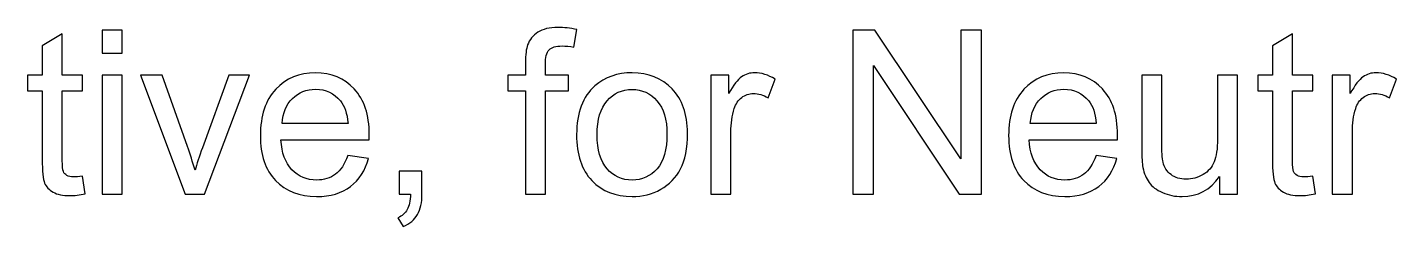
# Model space of a CAD drawing. Header units: millimetres. Extents: x 198 to 2323, y -968 to 148.
# Drawn here: x 1553.8 to 1706.2, y -59.8 to -37.7 of the extents above; entities that cross this region are included whole.
import ezdxf

# ---------------------------------------------------------------- set-up
doc = ezdxf.new("R2010")
doc.units = ezdxf.units.MM
doc.header["$MEASUREMENT"] = 0
doc.layers.add('Layer 1', color=7, linetype='Continuous')

msp = doc.modelspace()

# ---------------------------------------------------------------- linework, layer by layer
at = {"layer": 'Layer 1', "color": 250}
for points, knots in [([(1562.1073, -40.5567), (1562.1073, -40.5567), (1562.1073, -38.0167), (1562.1073, -38.0167), (1562.1073, -38.0167), (1564.3425, -38.0167), (1564.3425, -38.0167), (1564.3425, -38.0167), (1564.3425, -40.5567), (1564.3425, -40.5567), (1564.3425, -40.5567), (1562.1073, -40.5567), (1562.1073, -40.5567)], [0, 0, 0, 0, 0.25, 0.25, 0.25, 0.5, 0.5, 0.5, 0.75, 0.75, 0.75, 1, 1, 1, 1]), ([(1609.2243, -56.2031), (1609.2243, -56.2031), (1609.2243, -44.7477), (1609.2243, -44.7477), (1609.2243, -44.7477), (1607.2431, -44.7477), (1607.2431, -44.7477), (1607.2431, -44.7477), (1607.2431, -43.0205), (1607.2431, -43.0205), (1607.2431, -43.0205), (1609.2243, -43.0205), (1609.2243, -43.0205), (1609.2243, -43.0205), (1609.2243, -41.6235), (1609.2243, -41.6235), (1609.2243, -40.7387), (1609.3005, -40.0826), (1609.4571, -39.655), (1609.673, -39.0793), (1610.0456, -38.6094), (1610.5874, -38.2495), (1611.1251, -37.8897), (1611.8828, -37.7119), (1612.8565, -37.7119), (1613.4873, -37.7119), (1614.1815, -37.7881), (1614.9435, -37.9363), (1614.9435, -37.9363), (1614.6091, -39.8921), (1614.6091, -39.8921), (1614.1434, -39.8116), (1613.7074, -39.7693), (1613.2925, -39.7693), (1612.6152, -39.7693), (1612.1368, -39.9132), (1611.8532, -40.2011), (1611.5738, -40.489), (1611.4341, -41.0266), (1611.4341, -41.814), (1611.4341, -41.814), (1611.4341, -43.0205), (1611.4341, -43.0205), (1611.4341, -43.0205), (1613.9995, -43.0205), (1613.9995, -43.0205), (1613.9995, -43.0205), (1613.9995, -44.7477), (1613.9995, -44.7477), (1613.9995, -44.7477), (1611.4595, -44.7477), (1611.4595, -44.7477), (1611.4595, -44.7477), (1611.4595, -56.2031), (1611.4595, -56.2031), (1611.4595, -56.2031), (1609.2243, -56.2031), (1609.2243, -56.2031)], [0, 0, 0, 0, 0.05263158, 0.05263158, 0.05263158, 0.10526316, 0.10526316, 0.10526316, 0.15789474, 0.15789474, 0.15789474, 0.21052632, 0.21052632, 0.21052632, 0.26315789, 0.26315789, 0.26315789, 0.31578947, 0.31578947, 0.31578947, 0.36842105, 0.36842105, 0.36842105, 0.42105263, 0.42105263, 0.42105263, 0.47368421, 0.47368421, 0.47368421, 0.52631579, 0.52631579, 0.52631579, 0.57894737, 0.57894737, 0.57894737, 0.63157895, 0.63157895, 0.63157895, 0.68421053, 0.68421053, 0.68421053, 0.73684211, 0.73684211, 0.73684211, 0.78947368, 0.78947368, 0.78947368, 0.84210526, 0.84210526, 0.84210526, 0.89473684, 0.89473684, 0.89473684, 0.94736842, 0.94736842, 0.94736842, 1, 1, 1, 1]), ([(1645.6437, -56.2031), (1645.6437, -56.2031), (1645.6437, -38.0167), (1645.6437, -38.0167), (1645.6437, -38.0167), (1648.116, -38.0167), (1648.116, -38.0167), (1648.116, -38.0167), (1657.6579, -52.2915), (1657.6579, -52.2915), (1657.6579, -52.2915), (1657.6579, -38.0167), (1657.6579, -38.0167), (1657.6579, -38.0167), (1659.9693, -38.0167), (1659.9693, -38.0167), (1659.9693, -38.0167), (1659.9693, -56.2031), (1659.9693, -56.2031), (1659.9693, -56.2031), (1657.497, -56.2031), (1657.497, -56.2031), (1657.497, -56.2031), (1647.9551, -41.9283), (1647.9551, -41.9283), (1647.9551, -41.9283), (1647.9551, -56.2031), (1647.9551, -56.2031), (1647.9551, -56.2031), (1645.6437, -56.2031), (1645.6437, -56.2031)], [0, 0, 0, 0, 0.1, 0.1, 0.1, 0.2, 0.2, 0.2, 0.3, 0.3, 0.3, 0.4, 0.4, 0.4, 0.5, 0.5, 0.5, 0.6, 0.6, 0.6, 0.7, 0.7, 0.7, 0.8, 0.8, 0.8, 0.9, 0.9, 0.9, 1, 1, 1, 1]), ([(1559.9017, -54.2092), (1559.9017, -54.2092), (1560.2065, -56.1819), (1560.2065, -56.1819), (1559.58, -56.3132), (1559.0169, -56.3809), (1558.5259, -56.3809), (1557.7173, -56.3809), (1557.0908, -56.2539), (1556.642, -55.9957), (1556.1975, -55.7374), (1555.8843, -55.403), (1555.7022, -54.9839), (1555.5202, -54.5648), (1555.4313, -53.6843), (1555.4313, -52.3423), (1555.4313, -52.3423), (1555.4313, -44.7477), (1555.4313, -44.7477), (1555.4313, -44.7477), (1553.7803, -44.7477), (1553.7803, -44.7477), (1553.7803, -44.7477), (1553.7803, -43.0205), (1553.7803, -43.0205), (1553.7803, -43.0205), (1555.4313, -43.0205), (1555.4313, -43.0205), (1555.4313, -43.0205), (1555.4313, -39.7608), (1555.4313, -39.7608), (1555.4313, -39.7608), (1557.6665, -38.4189), (1557.6665, -38.4189), (1557.6665, -38.4189), (1557.6665, -43.0205), (1557.6665, -43.0205), (1557.6665, -43.0205), (1559.9017, -43.0205), (1559.9017, -43.0205), (1559.9017, -43.0205), (1559.9017, -44.7477), (1559.9017, -44.7477), (1559.9017, -44.7477), (1557.6665, -44.7477), (1557.6665, -44.7477), (1557.6665, -44.7477), (1557.6665, -52.4693), (1557.6665, -52.4693), (1557.6665, -53.1085), (1557.7046, -53.5192), (1557.785, -53.7012), (1557.8612, -53.8832), (1557.9882, -54.0272), (1558.166, -54.1372), (1558.3438, -54.2431), (1558.5978, -54.2981), (1558.928, -54.2981), (1559.1736, -54.2981), (1559.4995, -54.2685), (1559.9017, -54.2092)], [0, 0, 0, 0, 0.05, 0.05, 0.05, 0.1, 0.1, 0.1, 0.15, 0.15, 0.15, 0.2, 0.2, 0.2, 0.25, 0.25, 0.25, 0.3, 0.3, 0.3, 0.35, 0.35, 0.35, 0.4, 0.4, 0.4, 0.45, 0.45, 0.45, 0.5, 0.5, 0.5, 0.55, 0.55, 0.55, 0.6, 0.6, 0.6, 0.65, 0.65, 0.65, 0.7, 0.7, 0.7, 0.75, 0.75, 0.75, 0.8, 0.8, 0.8, 0.85, 0.85, 0.85, 0.9, 0.9, 0.9, 0.95, 0.95, 0.95, 1, 1, 1, 1]), ([(1696.8373, -54.2092), (1696.8373, -54.2092), (1697.1421, -56.1819), (1697.1421, -56.1819), (1696.5156, -56.3132), (1695.9525, -56.3809), (1695.4615, -56.3809), (1694.6529, -56.3809), (1694.0264, -56.2539), (1693.5776, -55.9957), (1693.1331, -55.7374), (1692.8199, -55.403), (1692.6378, -54.9839), (1692.4558, -54.5648), (1692.3669, -53.6843), (1692.3669, -52.3423), (1692.3669, -52.3423), (1692.3669, -44.7477), (1692.3669, -44.7477), (1692.3669, -44.7477), (1690.7159, -44.7477), (1690.7159, -44.7477), (1690.7159, -44.7477), (1690.7159, -43.0205), (1690.7159, -43.0205), (1690.7159, -43.0205), (1692.3669, -43.0205), (1692.3669, -43.0205), (1692.3669, -43.0205), (1692.3669, -39.7608), (1692.3669, -39.7608), (1692.3669, -39.7608), (1694.6021, -38.4189), (1694.6021, -38.4189), (1694.6021, -38.4189), (1694.6021, -43.0205), (1694.6021, -43.0205), (1694.6021, -43.0205), (1696.8373, -43.0205), (1696.8373, -43.0205), (1696.8373, -43.0205), (1696.8373, -44.7477), (1696.8373, -44.7477), (1696.8373, -44.7477), (1694.6021, -44.7477), (1694.6021, -44.7477), (1694.6021, -44.7477), (1694.6021, -52.4693), (1694.6021, -52.4693), (1694.6021, -53.1085), (1694.6402, -53.5192), (1694.7206, -53.7012), (1694.7968, -53.8832), (1694.9238, -54.0272), (1695.1016, -54.1372), (1695.2794, -54.2431), (1695.5334, -54.2981), (1695.8636, -54.2981), (1696.1092, -54.2981), (1696.4351, -54.2685), (1696.8373, -54.2092)], [0, 0, 0, 0, 0.05, 0.05, 0.05, 0.1, 0.1, 0.1, 0.15, 0.15, 0.15, 0.2, 0.2, 0.2, 0.25, 0.25, 0.25, 0.3, 0.3, 0.3, 0.35, 0.35, 0.35, 0.4, 0.4, 0.4, 0.45, 0.45, 0.45, 0.5, 0.5, 0.5, 0.55, 0.55, 0.55, 0.6, 0.6, 0.6, 0.65, 0.65, 0.65, 0.7, 0.7, 0.7, 0.75, 0.75, 0.75, 0.8, 0.8, 0.8, 0.85, 0.85, 0.85, 0.9, 0.9, 0.9, 0.95, 0.95, 0.95, 1, 1, 1, 1]), ([(1562.1073, -56.2031), (1562.1073, -56.2031), (1562.1073, -43.0205), (1562.1073, -43.0205), (1562.1073, -43.0205), (1564.3425, -43.0205), (1564.3425, -43.0205), (1564.3425, -43.0205), (1564.3425, -56.2031), (1564.3425, -56.2031), (1564.3425, -56.2031), (1562.1073, -56.2031), (1562.1073, -56.2031)], [0, 0, 0, 0, 0.25, 0.25, 0.25, 0.5, 0.5, 0.5, 0.75, 0.75, 0.75, 1, 1, 1, 1]), ([(1571.3529, -56.2031), (1571.3529, -56.2031), (1566.3787, -43.0205), (1566.3787, -43.0205), (1566.3787, -43.0205), (1568.7705, -43.0205), (1568.7705, -43.0205), (1568.7705, -43.0205), (1571.5899, -50.9157), (1571.5899, -50.9157), (1571.8947, -51.7666), (1572.1784, -52.6513), (1572.4366, -53.57), (1572.6356, -52.8757), (1572.9107, -52.0417), (1573.2706, -51.0638), (1573.2706, -51.0638), (1576.2, -43.0205), (1576.2, -43.0205), (1576.2, -43.0205), (1578.4945, -43.0205), (1578.4945, -43.0205), (1578.4945, -43.0205), (1573.5034, -56.2031), (1573.5034, -56.2031), (1573.5034, -56.2031), (1571.3529, -56.2031), (1571.3529, -56.2031)], [0, 0, 0, 0, 0.11111111, 0.11111111, 0.11111111, 0.22222222, 0.22222222, 0.22222222, 0.33333333, 0.33333333, 0.33333333, 0.44444444, 0.44444444, 0.44444444, 0.55555556, 0.55555556, 0.55555556, 0.66666667, 0.66666667, 0.66666667, 0.77777778, 0.77777778, 0.77777778, 0.88888889, 0.88888889, 0.88888889, 1, 1, 1, 1]), ([(1589.4419, -51.9359), (1589.4419, -51.9359), (1591.7533, -52.2407), (1591.7533, -52.2407), (1591.3935, -53.5827), (1590.7204, -54.6283), (1589.7382, -55.3691), (1588.7561, -56.11), (1587.503, -56.4825), (1585.9748, -56.4825), (1584.0529, -56.4825), (1582.5289, -55.8898), (1581.4028, -54.7045), (1580.2767, -53.5234), (1579.7137, -51.8597), (1579.7137, -49.7219), (1579.7137, -47.5121), (1580.281, -45.7933), (1581.4197, -44.5741), (1582.5585, -43.3507), (1584.0359, -42.7411), (1585.852, -42.7411), (1587.6089, -42.7411), (1589.044, -43.338), (1590.1573, -44.536), (1591.2707, -45.7341), (1591.8295, -47.4189), (1591.8295, -49.5906), (1591.8295, -49.7219), (1591.8253, -49.9208), (1591.8168, -50.1833), (1591.8168, -50.1833), (1581.9997, -50.1833), (1581.9997, -50.1833), (1582.0844, -51.6269), (1582.4908, -52.736), (1583.2274, -53.5022), (1583.9597, -54.2685), (1584.8784, -54.6537), (1585.9748, -54.6537), (1586.7918, -54.6537), (1587.4903, -54.4378), (1588.0661, -54.006), (1588.646, -53.5742), (1589.1032, -52.8842), (1589.4419, -51.9359)], [0, 0, 0, 0, 0.06666667, 0.06666667, 0.06666667, 0.13333333, 0.13333333, 0.13333333, 0.2, 0.2, 0.2, 0.26666667, 0.26666667, 0.26666667, 0.33333333, 0.33333333, 0.33333333, 0.4, 0.4, 0.4, 0.46666667, 0.46666667, 0.46666667, 0.53333333, 0.53333333, 0.53333333, 0.6, 0.6, 0.6, 0.66666667, 0.66666667, 0.66666667, 0.73333333, 0.73333333, 0.73333333, 0.8, 0.8, 0.8, 0.86666667, 0.86666667, 0.86666667, 0.93333333, 0.93333333, 0.93333333, 1, 1, 1, 1]), ([(1614.9097, -49.6118), (1614.9097, -47.1776), (1615.587, -45.3742), (1616.9459, -44.2016), (1618.0762, -43.2279), (1619.4605, -42.7411), (1621.0904, -42.7411), (1622.898, -42.7411), (1624.3797, -43.3338), (1625.5311, -44.5191), (1626.6784, -45.7002), (1627.2541, -47.3385), (1627.2541, -49.4255), (1627.2541, -51.1189), (1627.0001, -52.4481), (1626.4921, -53.4176), (1625.9841, -54.387), (1625.2433, -55.1405), (1624.2696, -55.6782), (1623.3002, -56.2158), (1622.2376, -56.4825), (1621.0904, -56.4825), (1619.2446, -56.4825), (1617.7545, -55.8941), (1616.6157, -54.713), (1615.477, -53.5319), (1614.9097, -51.8301), (1614.9097, -49.6118)], [0, 0, 0, 0, 0.11111111, 0.11111111, 0.11111111, 0.22222222, 0.22222222, 0.22222222, 0.33333333, 0.33333333, 0.33333333, 0.44444444, 0.44444444, 0.44444444, 0.55555556, 0.55555556, 0.55555556, 0.66666667, 0.66666667, 0.66666667, 0.77777778, 0.77777778, 0.77777778, 0.88888889, 0.88888889, 0.88888889, 1, 1, 1, 1]), ([(1629.8491, -56.2031), (1629.8491, -56.2031), (1629.8491, -43.0205), (1629.8491, -43.0205), (1629.8491, -43.0205), (1631.8557, -43.0205), (1631.8557, -43.0205), (1631.8557, -43.0205), (1631.8557, -45.0398), (1631.8557, -45.0398), (1632.3679, -44.1042), (1632.8421, -43.4862), (1633.2781, -43.1898), (1633.7141, -42.8893), (1634.1925, -42.7411), (1634.7132, -42.7411), (1635.4667, -42.7411), (1636.233, -42.9782), (1637.0119, -43.4481), (1637.0119, -43.4481), (1636.216, -45.5097), (1636.216, -45.5097), (1635.6742, -45.2049), (1635.1323, -45.0525), (1634.5904, -45.0525), (1634.1036, -45.0525), (1633.6676, -45.2007), (1633.2823, -45.4928), (1632.8971, -45.7849), (1632.6219, -46.1913), (1632.4568, -46.712), (1632.2071, -47.5036), (1632.0843, -48.3714), (1632.0843, -49.3155), (1632.0843, -49.3155), (1632.0843, -56.2031), (1632.0843, -56.2031), (1632.0843, -56.2031), (1629.8491, -56.2031), (1629.8491, -56.2031)], [0, 0, 0, 0, 0.07692308, 0.07692308, 0.07692308, 0.15384615, 0.15384615, 0.15384615, 0.23076923, 0.23076923, 0.23076923, 0.30769231, 0.30769231, 0.30769231, 0.38461538, 0.38461538, 0.38461538, 0.46153846, 0.46153846, 0.46153846, 0.53846154, 0.53846154, 0.53846154, 0.61538462, 0.61538462, 0.61538462, 0.69230769, 0.69230769, 0.69230769, 0.76923077, 0.76923077, 0.76923077, 0.84615385, 0.84615385, 0.84615385, 0.92307692, 0.92307692, 0.92307692, 1, 1, 1, 1]), ([(1672.7243, -51.9359), (1672.7243, -51.9359), (1675.0357, -52.2407), (1675.0357, -52.2407), (1674.6759, -53.5827), (1674.0028, -54.6283), (1673.0206, -55.3691), (1672.0385, -56.11), (1670.7854, -56.4825), (1669.2572, -56.4825), (1667.3353, -56.4825), (1665.8113, -55.8898), (1664.6852, -54.7045), (1663.5591, -53.5234), (1662.9961, -51.8597), (1662.9961, -49.7219), (1662.9961, -47.5121), (1663.5634, -45.7933), (1664.7021, -44.5741), (1665.8409, -43.3507), (1667.3183, -42.7411), (1669.1344, -42.7411), (1670.8913, -42.7411), (1672.3264, -43.338), (1673.4397, -44.536), (1674.5531, -45.7341), (1675.1119, -47.4189), (1675.1119, -49.5906), (1675.1119, -49.7219), (1675.1077, -49.9208), (1675.0992, -50.1833), (1675.0992, -50.1833), (1665.2821, -50.1833), (1665.2821, -50.1833), (1665.3668, -51.6269), (1665.7732, -52.736), (1666.5098, -53.5022), (1667.2421, -54.2685), (1668.1608, -54.6537), (1669.2572, -54.6537), (1670.0742, -54.6537), (1670.7727, -54.4378), (1671.3485, -54.006), (1671.9284, -53.5742), (1672.3856, -52.8842), (1672.7243, -51.9359)], [0, 0, 0, 0, 0.06666667, 0.06666667, 0.06666667, 0.13333333, 0.13333333, 0.13333333, 0.2, 0.2, 0.2, 0.26666667, 0.26666667, 0.26666667, 0.33333333, 0.33333333, 0.33333333, 0.4, 0.4, 0.4, 0.46666667, 0.46666667, 0.46666667, 0.53333333, 0.53333333, 0.53333333, 0.6, 0.6, 0.6, 0.66666667, 0.66666667, 0.66666667, 0.73333333, 0.73333333, 0.73333333, 0.8, 0.8, 0.8, 0.86666667, 0.86666667, 0.86666667, 0.93333333, 0.93333333, 0.93333333, 1, 1, 1, 1]), ([(1686.4699, -56.2031), (1686.4699, -56.2031), (1686.4699, -54.2431), (1686.4699, -54.2431), (1685.4454, -55.7374), (1684.0569, -56.4825), (1682.3001, -56.4825), (1681.5254, -56.4825), (1680.8015, -56.3343), (1680.1284, -56.038), (1679.4553, -55.7374), (1678.9557, -55.3649), (1678.6298, -54.9162), (1678.3038, -54.4632), (1678.0752, -53.9129), (1677.944, -53.2609), (1677.8551, -52.8207), (1677.8085, -52.1264), (1677.8085, -51.1781), (1677.8085, -51.1781), (1677.8085, -43.0205), (1677.8085, -43.0205), (1677.8085, -43.0205), (1680.0437, -43.0205), (1680.0437, -43.0205), (1680.0437, -43.0205), (1680.0437, -50.3145), (1680.0437, -50.3145), (1680.0437, -51.4787), (1680.0903, -52.2661), (1680.1792, -52.6683), (1680.3189, -53.2567), (1680.6152, -53.7139), (1681.0724, -54.0483), (1681.5254, -54.3828), (1682.0842, -54.5521), (1682.753, -54.5521), (1683.4219, -54.5521), (1684.0484, -54.3828), (1684.6326, -54.0399), (1685.2168, -53.697), (1685.6317, -53.2271), (1685.8772, -52.6386), (1686.1185, -52.0502), (1686.2413, -51.1908), (1686.2413, -50.069), (1686.2413, -50.069), (1686.2413, -43.0205), (1686.2413, -43.0205), (1686.2413, -43.0205), (1688.4765, -43.0205), (1688.4765, -43.0205), (1688.4765, -43.0205), (1688.4765, -56.2031), (1688.4765, -56.2031), (1688.4765, -56.2031), (1686.4699, -56.2031), (1686.4699, -56.2031)], [0, 0, 0, 0, 0.05263158, 0.05263158, 0.05263158, 0.10526316, 0.10526316, 0.10526316, 0.15789474, 0.15789474, 0.15789474, 0.21052632, 0.21052632, 0.21052632, 0.26315789, 0.26315789, 0.26315789, 0.31578947, 0.31578947, 0.31578947, 0.36842105, 0.36842105, 0.36842105, 0.42105263, 0.42105263, 0.42105263, 0.47368421, 0.47368421, 0.47368421, 0.52631579, 0.52631579, 0.52631579, 0.57894737, 0.57894737, 0.57894737, 0.63157895, 0.63157895, 0.63157895, 0.68421053, 0.68421053, 0.68421053, 0.73684211, 0.73684211, 0.73684211, 0.78947368, 0.78947368, 0.78947368, 0.84210526, 0.84210526, 0.84210526, 0.89473684, 0.89473684, 0.89473684, 0.94736842, 0.94736842, 0.94736842, 1, 1, 1, 1]), ([(1699.0175, -56.2031), (1699.0175, -56.2031), (1699.0175, -43.0205), (1699.0175, -43.0205), (1699.0175, -43.0205), (1701.0241, -43.0205), (1701.0241, -43.0205), (1701.0241, -43.0205), (1701.0241, -45.0398), (1701.0241, -45.0398), (1701.5363, -44.1042), (1702.0105, -43.4862), (1702.4465, -43.1898), (1702.8825, -42.8893), (1703.3609, -42.7411), (1703.8816, -42.7411), (1704.6351, -42.7411), (1705.4014, -42.9782), (1706.1803, -43.4481), (1706.1803, -43.4481), (1705.3844, -45.5097), (1705.3844, -45.5097), (1704.8426, -45.2049), (1704.3007, -45.0525), (1703.7588, -45.0525), (1703.272, -45.0525), (1702.836, -45.2007), (1702.4507, -45.4928), (1702.0655, -45.7849), (1701.7903, -46.1913), (1701.6252, -46.712), (1701.3755, -47.5036), (1701.2527, -48.3714), (1701.2527, -49.3155), (1701.2527, -49.3155), (1701.2527, -56.2031), (1701.2527, -56.2031), (1701.2527, -56.2031), (1699.0175, -56.2031), (1699.0175, -56.2031)], [0, 0, 0, 0, 0.07692308, 0.07692308, 0.07692308, 0.15384615, 0.15384615, 0.15384615, 0.23076923, 0.23076923, 0.23076923, 0.30769231, 0.30769231, 0.30769231, 0.38461538, 0.38461538, 0.38461538, 0.46153846, 0.46153846, 0.46153846, 0.53846154, 0.53846154, 0.53846154, 0.61538462, 0.61538462, 0.61538462, 0.69230769, 0.69230769, 0.69230769, 0.76923077, 0.76923077, 0.76923077, 0.84615385, 0.84615385, 0.84615385, 0.92307692, 0.92307692, 0.92307692, 1, 1, 1, 1]), ([(1582.1267, -48.3545), (1582.1267, -48.3545), (1589.4673, -48.3545), (1589.4673, -48.3545), (1589.3699, -47.2454), (1589.0863, -46.4156), (1588.6249, -45.8611), (1587.9179, -45.0017), (1586.995, -44.5699), (1585.8647, -44.5699), (1584.8403, -44.5699), (1583.9809, -44.9128), (1583.2824, -45.5986), (1582.5881, -46.2844), (1582.2029, -47.203), (1582.1267, -48.3545)], [0, 0, 0, 0, 0.2, 0.2, 0.2, 0.4, 0.4, 0.4, 0.6, 0.6, 0.6, 0.8, 0.8, 0.8, 1, 1, 1, 1]), ([(1617.1957, -49.616), (1617.1957, -51.3009), (1617.564, -52.5624), (1618.3006, -53.3964), (1619.0414, -54.2346), (1619.9685, -54.6537), (1621.0904, -54.6537), (1622.1995, -54.6537), (1623.1224, -54.2346), (1623.8632, -53.3922), (1624.5998, -52.5497), (1624.9681, -51.267), (1624.9681, -49.5441), (1624.9681, -47.9185), (1624.5956, -46.6866), (1623.8547, -45.8526), (1623.1139, -45.0144), (1622.191, -44.5953), (1621.0904, -44.5953), (1619.9685, -44.5953), (1619.0414, -45.0102), (1618.3006, -45.8441), (1617.564, -46.6781), (1617.1957, -47.9354), (1617.1957, -49.616)], [0, 0, 0, 0, 0.125, 0.125, 0.125, 0.25, 0.25, 0.25, 0.375, 0.375, 0.375, 0.5, 0.5, 0.5, 0.625, 0.625, 0.625, 0.75, 0.75, 0.75, 0.875, 0.875, 0.875, 1, 1, 1, 1]), ([(1665.4091, -48.3545), (1665.4091, -48.3545), (1672.7497, -48.3545), (1672.7497, -48.3545), (1672.6523, -47.2454), (1672.3687, -46.4156), (1671.9073, -45.8611), (1671.2003, -45.0017), (1670.2774, -44.5699), (1669.1471, -44.5699), (1668.1227, -44.5699), (1667.2633, -44.9128), (1666.5648, -45.5986), (1665.8705, -46.2844), (1665.4853, -47.203), (1665.4091, -48.3545)], [0, 0, 0, 0, 0.2, 0.2, 0.2, 0.4, 0.4, 0.4, 0.6, 0.6, 0.6, 0.8, 0.8, 0.8, 1, 1, 1, 1]), ([(1595.1611, -56.2031), (1595.1611, -56.2031), (1595.1611, -53.6631), (1595.1611, -53.6631), (1595.1611, -53.6631), (1597.7011, -53.6631), (1597.7011, -53.6631), (1597.7011, -53.6631), (1597.7011, -56.2031), (1597.7011, -56.2031), (1597.7011, -57.1387), (1597.536, -57.8964), (1597.2016, -58.4722), (1596.8714, -59.0479), (1596.3422, -59.4966), (1595.6183, -59.8099), (1595.6183, -59.8099), (1595.0087, -58.8447), (1595.0087, -58.8447), (1595.4828, -58.6373), (1595.83, -58.3325), (1596.0501, -57.9345), (1596.2745, -57.5324), (1596.4015, -56.9566), (1596.4269, -56.2031), (1596.4269, -56.2031), (1595.1611, -56.2031), (1595.1611, -56.2031)], [0, 0, 0, 0, 0.11111111, 0.11111111, 0.11111111, 0.22222222, 0.22222222, 0.22222222, 0.33333333, 0.33333333, 0.33333333, 0.44444444, 0.44444444, 0.44444444, 0.55555556, 0.55555556, 0.55555556, 0.66666667, 0.66666667, 0.66666667, 0.77777778, 0.77777778, 0.77777778, 0.88888889, 0.88888889, 0.88888889, 1, 1, 1, 1])]:
    msp.add_open_spline(points, degree=3, knots=knots, dxfattribs=at)

doc.saveas('drawing.dxf')
